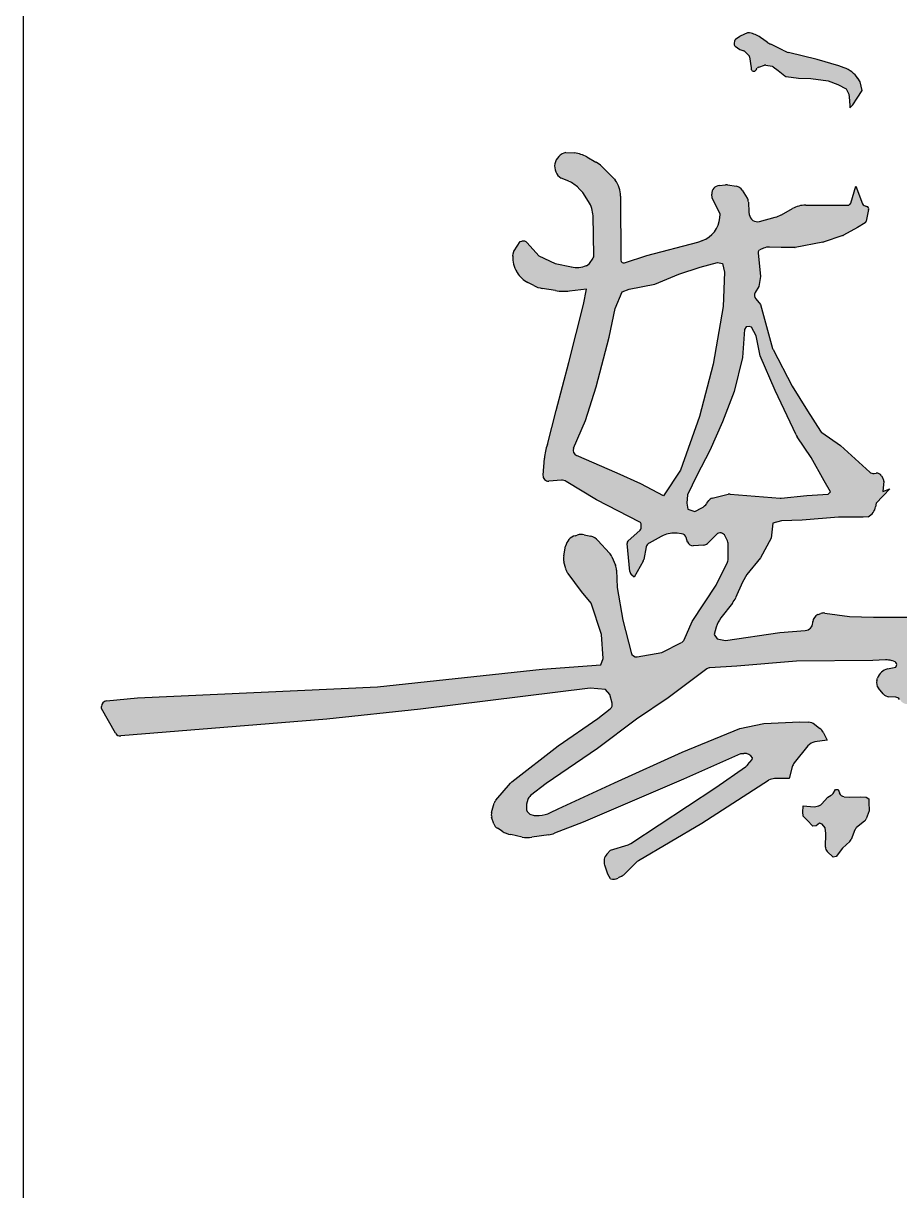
# Model space of a CAD drawing. Extents: x 1036631 to 1215829, y 649019 to 896649.
# Drawn here: x 1210803 to 1211893, y 695417 to 696868 of the extents above; entities that cross this region are included whole.
import ezdxf

# ---------------------------------------------------------------- set-up
doc = ezdxf.new("R2010")
doc.units = 0
doc.header["$LTSCALE"] = 1000
doc.header["$MEASUREMENT"] = 0
doc.layers.add('图框', color=7, linetype='Continuous')
doc.layers.add('签名', color=7, linetype='Continuous')

msp = doc.modelspace()

# ---------------------------------------------------------------- hatches: boundary and pattern name
at = {"layer": '签名'}
h = msp.add_hatch(color=4, dxfattribs=at)
h.paths.add_polyline_path([(1211782.3, 696799.3), (1211803.9, 696796.4), (1211816, 696791.8), (1211826, 696786.4), (1211829.4, 696779.7), (1211830.2, 696771.8), (1211830.6, 696764.7), (1211830.6, 696763), (1211834.4, 696766.4), (1211839.8, 696774.7), (1211846, 696784.3), (1211843.5, 696795.1), (1211840.6, 696799.5, 0.161293), (1211823.8, 696812.6), (1211816.9, 696815.1), (1211790.2, 696823), (1211754.7, 696831.7, -0.055927), (1211747.6, 696834.3), (1211732.4, 696841.9, -0.036786), (1211728.1, 696844.4), (1211719.6, 696850.4, 0.116967), (1211705, 696856.2, 0.125161), (1211703.4, 696855.9), (1211694.6, 696851.9, 0.089225), (1211693.6, 696851.2, -0.045924), (1211694.1, 696851.6), (1211688.8, 696847.9, 0.195275), (1211687.4, 696845.8), (1211686.8, 696843.1, 0.293872), (1211688.2, 696839.6), (1211693.9, 696835.5), (1211699.7, 696833.4), (1211706, 696827.2), (1211708.1, 696812.3, 0.040442), (1211708.1, 696811.7, 0.74192), (1211714.3, 696809.9), (1211716.4, 696813), (1211725.6, 696815.9), (1211734.8, 696814.3), (1211741.8, 696809.3), (1211749.8, 696802.4, 0.146226), (1211751.6, 696801.6), (1211766.8, 696799.7)])
h.paths.add_polyline_path([(1212034.5, 696430.8, -0.224051), (1212040.9, 696417.7), (1212041.2, 696388.5, 0.252735), (1212049, 696374.4), (1212056, 696369.9), (1212062.7, 696370.6, 0.405395), (1212078, 696388.7), (1212076.8, 696405.4), (1212089.7, 696409.1), (1212093.4, 696411), (1212080.9, 696417.9), (1212078.6, 696427.1), (1212079, 696443.9, 0.116113), (1212077.4, 696451.5), (1212068.9, 696469.5, 0.062977), (1212066.6, 696473.1), (1212056.8, 696485, 0.230474), (1212043.2, 696491.1), (1212030.6, 696490.8), (1212026.6, 696489.7, 0.141943), (1212018.5, 696484.9), (1212007.6, 696473.1, 0.175293), (1212003, 696462.5), (1212002.9, 696460.3), (1212004.3, 696454.3), (1212005.2, 696454.3)])
h.paths.add_polyline_path([(1212007.7, 696281.3, 0.097987), (1212006, 696287.6), (1212001.2, 696297.6, 0.115547), (1211996.4, 696303.7), (1211978.2, 696317.9), (1211957.6, 696327.8), (1211947.7, 696328), (1211938.9, 696323.2), (1211931, 696307.2), (1211937.8, 696294, 0.112428), (1211942.7, 696288.3), (1211952.9, 696280.6), (1211961.9, 696274.9, -0.190711), (1211969.2, 696264.8), (1211976.7, 696235.8, -0.218827), (1211974.1, 696221.8), (1211962.2, 696204.8), (1211966, 696199.4, 0.115033), (1211971.7, 696194.3), (1211981.8, 696188.6, 0.14431), (1211991.2, 696186.5), (1211996.2, 696186.9), (1212001.9, 696199.5, 0.064737), (1212003.2, 696203.7), (1212008.6, 696235.3, 0.042109), (1212008.8, 696238.2), (1212008.8, 696261.3)])
h.paths.add_polyline_path([(1211848.9, 695876.5, 0.133698), (1211851, 695879.4), (1211854.7, 695889.3), (1211854.3, 695900), (1211854.3, 695904.2), (1211851, 695906.1), (1211843.5, 695906.5), (1211829.8, 695906.3), (1211823.5, 695906.9, -0.296761), (1211817.7, 695911.5), (1211816.3, 695915.7), (1211813, 695915.7), (1211809.9, 695910.9, -0.111035), (1211807.7, 695908.8), (1211803.3, 695906.1), (1211795.6, 695897.6, -0.159662), (1211792, 695895.5), (1211786.5, 695894.4), (1211772.8, 695895.5), (1211772.6, 695894.8), (1211772.3, 695888.2), (1211772.9, 695882.6), (1211777.6, 695877.6), (1211784.8, 695870.4), (1211788.9, 695870.7), (1211793, 695873.8), (1211796.4, 695872.6), (1211799.9, 695868.2), (1211801.1, 695861.3), (1211800.3, 695844.2, 0.22558), (1211802.5, 695838.9), (1211810.2, 695831.8), (1211813.7, 695832.5), (1211821.5, 695842.8), (1211830.7, 695851, 0.121444), (1211832.5, 695853.7), (1211836.9, 695865.5, -0.134274), (1211839, 695868.4)])
h = msp.add_hatch(color=4, dxfattribs=at)
h.paths.add_polyline_path([(1212162.8, 696255.1, -0.231178), (1212164.4, 696257.6), (1212195.3, 696276.6), (1212225, 696292.3, -0.274551), (1212228.5, 696292.1), (1212232.5, 696289.4, -0.290357), (1212233.9, 696286.1), (1212231.2, 696267.9, -0.282713), (1212229, 696265.2), (1212222, 696262.9, 0.12974), (1212207.5, 696253.4), (1212206.7, 696251.1), (1212205.5, 696242.5, 0.07073), (1212206.3, 696233), (1212207.6, 696227.5, 0.118418), (1212214.6, 696213.2), (1212238.4, 696184.7), (1212258.3, 696161.5), (1212265.7, 696152.6, -0.191696), (1212266.5, 696150.2), (1212266, 696142.4, 0.465128), (1212269.8, 696138.8), (1212303.9, 696142.5), (1212348.2, 696152.4, 0.44834), (1212350.7, 696156.8), (1212349.5, 696160.2), (1212343.9, 696166.2), (1212340.4, 696170.4, -0.157491), (1212338.1, 696176.2), (1212337.9, 696180, -0.24693), (1212341.8, 696188.6), (1212342, 696188.8, 0.440579), (1212343.1, 696203.8), (1212331.2, 696216.4), (1212317, 696226, -0.170294), (1212312.9, 696231.4), (1212310.6, 696238.7, -0.102372), (1212310.2, 696242.8), (1212311.5, 696254.7, -0.373734), (1212321.3, 696263.8), (1212321.5, 696263.8, 0.254103), (1212329.9, 696268.7), (1212335.3, 696278), (1212336.4, 696276.6), (1212338.7, 696266.1), (1212339.3, 696263.8, 0.331647), (1212348.7, 696256.1), (1212350.3, 696256), (1212357.3, 696256, 0.263355), (1212366.1, 696261), (1212366.7, 696262), (1212368.4, 696272.1, -0.184975), (1212372.1, 696278.4), (1212376.2, 696281.6, -0.149598), (1212381.8, 696283.8), (1212399.8, 696285.1), (1212438.1, 696284.3), (1212451.7, 696280.7), (1212464.9, 696275.6), (1212475.6, 696268.8), (1212489.6, 696253.2), (1212511.7, 696230.9), (1212518.9, 696222.1), (1212520.1, 696210.1), (1212523.7, 696198.6), (1212527.7, 696157.4), (1212524.9, 696140.3), (1212510.1, 696139.1), (1212507.7, 696131.1), (1212504.5, 696120.7), (1212492.2, 696109.6), (1212483.8, 696094.4), (1212471.4, 696079.7), (1212463, 696076.9), (1212456.6, 696085.2), (1212451.8, 696088.4), (1212438.7, 696086.8), (1212437, 696078.3), (1212418.6, 696074), (1212372.3, 696070.4), (1212363.9, 696067.2), (1212372, 696044.6), (1212375.2, 696019.7), (1212385.3, 695991.2), (1212427.2, 695902.4), (1212437.4, 695881), (1212438.4, 695861.6), (1212406.8, 695848.4), (1212390.4, 695858.6), (1212369, 695908.5), (1212349.8, 695953, 0.119239), (1212340.2, 695965.8), (1212329.2, 695974.9), (1212319, 695984.1), (1212319.2, 695987.6, 0.267055), (1212304.7, 696018.2), (1212294.7, 696025.1), (1212283.4, 696044.4), (1212273.8, 696055.6), (1212272.1, 696056.8, 0.225942), (1212263.5, 696058.3), (1212245.8, 696053.4, -0.047725), (1212243.9, 696053.1), (1212163, 696046.8), (1212104.3, 696045.4), (1212096.5, 696044.2), (1212097.3, 696046.9, -0.302854), (1212106.1, 696054), (1212187.9, 696061.2), (1212246.5, 696069.8, 0.079622), (1212249.6, 696070.8), (1212259, 696075.5, 0.447831), (1212261.6, 696085.2), (1212256.1, 696093.7, 0.101957), (1212254.2, 696095.7), (1212245.7, 696101.3), (1212224, 696098.9), (1212128.4, 696090.9), (1212106, 696090.9), (1212079.4, 696086.9), (1212068.2, 696082.9), (1212060.2, 696071.6), (1212059.5, 695981.8, -0.1506), (1212053.4, 695962.7), (1212052.1, 695960.9), (1212046.5, 695950.2, -0.07539), (1212040.5, 695942), (1212030.7, 695932.3, -0.258442), (1212024.4, 695930.4), (1212020, 695931.5, -0.172364), (1212016.1, 695933.9), (1212013, 695938, -0.116492), (1212011.7, 695940.8), (1212008.8, 695955.3), (1212006.5, 696016.5, 0.257654), (1212003.1, 696022.2), (1211998.9, 696024.6), (1211998, 696033.4, 0.137932), (1211996.7, 696036.8), (1211991.6, 696043.4, -0.130882), (1211990.3, 696046.6), (1211987.9, 696064.3, 0.375873), (1211981.2, 696070.2), (1211952.1, 696070.2, 0.153785), (1211948.2, 696068.9), (1211927.4, 696054.4), (1211919.4, 696049.4, 0.298099), (1211916.2, 696042.7), (1211917.2, 696040.1), (1211958.1, 696036.7, -0.449386), (1211961.1, 696032.6), (1211960.6, 696030.2), (1211917.5, 696030.2, 0.210128), (1211912.4, 696028), (1211908.3, 696023.4), (1211906.5, 696022.7, -0.340919), (1211894.4, 696025.7), (1211892.7, 696027.8, 0.210758), (1211887.8, 696030.4), (1211879.3, 696031, -0.201903), (1211872.3, 696034.6), (1211866.3, 696041.6, -0.259318), (1211864.4, 696051.4), (1211865.3, 696054.2, -0.264412), (1211877.7, 696065.6), (1211888, 696067.9), (1211888.8, 696069.7, 0.42547), (1211887, 696074.3), (1211882.9, 696075.9, 0.080244), (1211875.6, 696076.9), (1211859.3, 696076.3), (1211764.5, 696075.2), (1211690.1, 696069.1), (1211656.7, 696066.9, 0.145884), (1211653, 696065.6), (1211604.9, 696029.6), (1211565.5, 696003.1), (1211517.1, 695966.6), (1211453.4, 695923.2), (1211433.9, 695908.2, 0.151784), (1211430.5, 695903.2), (1211428.7, 695897.7), (1211428.7, 695893.1, 0.121298), (1211429.8, 695888.4), (1211432.8, 695885), (1211438.5, 695883.5), (1211444.6, 695883.7, 0.108689), (1211458.7, 695887.1), (1211468.3, 695891.8), (1211538.2, 695923.9), (1211622.3, 695962.4), (1211693.9, 695991.5), (1211723.8, 695997.7), (1211768.6, 696000.1), (1211779.4, 695999.5, -0.148728), (1211786.8, 695996.8), (1211793.5, 695991.8, -0.11645), (1211797.6, 695987), (1211802.4, 695977.3), (1211787.2, 695975, 0.187953), (1211778.7, 695970), (1211761.7, 695948.9, 0.102525), (1211759.2, 695943.9), (1211755.2, 695929.4), (1211737.2, 695929.4, 0.144191), (1211729.8, 695927.2), (1211646.7, 695873.6), (1211568, 695827.3, 0.063491), (1211565.2, 695825.2), (1211550.7, 695810.7, -0.080592), (1211547.2, 695808.1), (1211542.6, 695805.9, -0.178905), (1211533.3, 695804.8), (1211529.8, 695810.6), (1211526, 695821.8, -0.27945), (1211528.8, 695835.6), (1211533.4, 695840.6), (1211555.1, 695847.1, 0.073381), (1211558.7, 695848.7), (1211664, 695918.4), (1211701, 695944, 0.06755), (1211703.7, 695946.5), (1211709.3, 695953.2), (1211709.6, 695955.1, 0.305341), (1211698.9, 695960.3), (1211694.7, 695960), (1211623.9, 695928.6), (1211499.4, 695875.1), (1211463.5, 695861.4, -0.052637), (1211456.6, 695859.6), (1211435.6, 695856.4, -0.090596), (1211423.4, 695856.7), (1211409.2, 695859.7, -0.085038), (1211398.5, 695863.9), (1211392.6, 695867.6, -0.181064), (1211388.2, 695873.2), (1211385.5, 695881.6, -0.147202), (1211385.5, 695887.4), (1211388.7, 695898.8, -0.109427), (1211390.8, 695902.7), (1211409.1, 695923.8, -0.048018), (1211410.6, 695925.2), (1211468, 695970.1), (1211517.5, 696003.9), (1211532.9, 696016.1, 0.298156), (1211535.3, 696023.2), (1211532.5, 696033.8), (1211527, 696040.1), (1211508.1, 696041.7), (1211297.1, 696015.8), (1211180.5, 696003.2), (1210924.5, 695982.3, -0.291644), (1210918.1, 695985.7), (1210900.6, 696016.5), (1210900.6, 696019.1, -0.383842), (1210906.6, 696025.8), (1210945.4, 696029.9), (1211243.5, 696043.3), (1211448.1, 696065.3), (1211521.3, 696070.8), (1211524.2, 696078.7), (1211522, 696108.5), (1211509.1, 696147.2), (1211497.2, 696162), (1211480.5, 696184, -0.101619), (1211477.6, 696190.1), (1211475.4, 696198.9, -0.109256), (1211475.2, 696206.3), (1211477.4, 696218.1, -0.280752), (1211489.3, 696231.2), (1211492, 696232, -0.126758), (1211500.5, 696232.3), (1211508.8, 696230.4, -0.15474), (1211517.6, 696225.3), (1211531.9, 696209.6, -0.081557), (1211534.9, 696205), (1211539.5, 696194.6, -0.093443), (1211540.9, 696188.5), (1211541.7, 696167), (1211548.7, 696126.4), (1211558.8, 696085.9, 0.390931), (1211566.5, 696080.8), (1211597.1, 696085.9), (1211621.7, 696098.6, 0.171134), (1211624.8, 696101.9), (1211634.7, 696124.5), (1211664.4, 696169.9), (1211678.5, 696198.2, 0.116513), (1211679.3, 696201.2), (1211679.3, 696221.9, 0.107138), (1211678.7, 696224.7), (1211675.9, 696230.7, 0.523435), (1211664.9, 696232.7), (1211653.7, 696221.5, -0.18265), (1211649.3, 696219.5), (1211636, 696218.7, -0.340063), (1211629.1, 696223.3), (1211627.2, 696229.1, 0.294066), (1211621.5, 696233.7), (1211616.2, 696234.2, 0.133568), (1211598.6, 696231.4), (1211596.1, 696230.3), (1211581.1, 696221.9, 0.220074), (1211577.7, 696217.3), (1211574.6, 696201.7, -0.080659), (1211573.8, 696199.6), (1211562.5, 696179.8), (1211559.8, 696182, -0.201849), (1211557.3, 696186.6), (1211553.8, 696221.6, -0.240558), (1211554.9, 696224.5), (1211570.3, 696238.1, 0.21433), (1211571.4, 696240.7), (1211571.4, 696245, 0.280337), (1211569.6, 696248), (1211516, 696275.7), (1211478.2, 696298.7, 0.156534), (1211472.2, 696300.2), (1211456.6, 696299.1, -0.46076), (1211449.4, 696306.4), (1211451.1, 696327.5, -0.064651), (1211454.8, 696344.6), (1211465.7, 696386.6), (1211481.3, 696446.5), (1211499.7, 696518.6), (1211503.3, 696537.3), (1211482.4, 696535.2, -0.064936), (1211464.8, 696535.8), (1211448.4, 696538.4, -0.080775), (1211438, 696541.9), (1211430.5, 696545.8, -0.135752), (1211417.2, 696558.2), (1211416.9, 696558.8, -0.154043), (1211411.9, 696578.7), (1211412.1, 696581.9, -0.136703), (1211413.3, 696585.3), (1211421.1, 696596.6), (1211423, 696597.1, -0.279334), (1211429.7, 696595.1), (1211444.1, 696579), (1211464.5, 696569.2), (1211484.6, 696565.2, 0.141167), (1211503.3, 696566.7), (1211507.2, 696569.5), (1211511.9, 696576.2, 0.122029), (1211512.6, 696579.4), (1211511.5, 696628.6, 0.13949), (1211506, 696646.4), (1211498.8, 696657.5), (1211493.4, 696663.2, 0.109197), (1211481.3, 696671.5), (1211471.8, 696675.3, -0.674227), (1211477.9, 696707.3), (1211488.7, 696706.8, -0.092395), (1211503.9, 696701.8), (1211515.2, 696695.4, -0.067551), (1211522.5, 696689.8), (1211538.4, 696674), (1211539.1, 696673, -0.157847), (1211545.7, 696653.1), (1211546.2, 696573.3, 0.507739), (1211550.7, 696570.1), (1211578.5, 696579.2), (1211641.8, 696595.7), (1211647.4, 696597.8, 0.285141), (1211669.2, 696626.2), (1211669.7, 696630.7), (1211659.5, 696651), (1211659.2, 696655.6, -0.404917), (1211668.5, 696666.3), (1211676.1, 696667, -0.059906), (1211678.5, 696667), (1211689.7, 696665.3, -0.217925), (1211696.8, 696660.7), (1211703.1, 696650.7, -0.127757), (1211704.6, 696645.8), (1211705.3, 696633.2), (1211705.8, 696630.2, 0.45192), (1211718.5, 696621.7), (1211737.9, 696626.9, 0.061267), (1211745.6, 696630), (1211759.5, 696637.6, -0.126968), (1211775.9, 696641.9), (1211828.5, 696641.9, 0.329734), (1211831.8, 696644.3), (1211838.3, 696665.6), (1211846.3, 696643.4, 0.229531), (1211848.4, 696641.4), (1211851.9, 696640.2, -0.382276), (1211854.1, 696636.3), (1211851.1, 696622.2, -0.203047), (1211849.6, 696620.1), (1211840.3, 696614.2), (1211822.5, 696604.4), (1211797.4, 696595.8), (1211762.5, 696589.2), (1211745.4, 696589.2), (1211730.8, 696589.7, 0.112418), (1211723.4, 696588.3), (1211718.7, 696586.3, 0.326044), (1211716.7, 696582.8), (1211719.7, 696553.4), (1211717.7, 696540.9), (1211713.1, 696533.3, 0.328096), (1211713.7, 696525.3), (1211719.7, 696518.5), (1211734.8, 696463.8, 0.053255), (1211735.3, 696462.5), (1211759.2, 696416.8), (1211778.2, 696386.2), (1211794.3, 696361.1, 0.098742), (1211796.1, 696359.2), (1211819.3, 696343.1), (1211855.4, 696310.2, 0.218816), (1211860.8, 696308.5), (1211863.4, 696308.8, -0.291918), (1211870, 696305.7), (1211871.8, 696302.8, -0.158896), (1211872.8, 696298.8), (1211871.9, 696286.2), (1211880.4, 696289.4), (1211863.5, 696271.5), (1211862.8, 696267.2, -0.240188), (1211853.6, 696254.8), (1211847.3, 696254), (1211816.5, 696254), (1211771.4, 696250.3), (1211745.6, 696249.6), (1211735.2, 696246.6), (1211733, 696228), (1211719.7, 696203.6), (1211702.7, 696182.9), (1211697.5, 696173.3), (1211688.8, 696154.1, -0.059303), (1211684.7, 696147.2), (1211670.5, 696129.1, 0.096023), (1211664.7, 696117.5), (1211662, 696108.4), (1211665.7, 696103.2), (1211676.1, 696101), (1211743.9, 696110.7), (1211775.4, 696113.4, 0.368288), (1211784.7, 696122.9), (1211784.8, 696124.4, -0.287337), (1211791.2, 696133.1), (1211794.5, 696134.5, -0.1299), (1211799.7, 696135.1), (1211830.3, 696130.9), (1211860.2, 696130.1), (1211903.7, 696130.1, -0.061275), (1211906.1, 696129.8), (1211912.5, 696128.2, -0.265952), (1211919.8, 696121.2), (1211922.3, 696112.7), (1211925.7, 696101.1, 0.385739), (1211937.4, 696093.9), (1211946.1, 696095.6, 0.134429), (1211950.9, 696098), (1211964.4, 696109.8, 0.361907), (1211966.4, 696122.7), (1211962.9, 696128.4), (1211961.8, 696138, -0.367837), (1211969.1, 696149), (1211978, 696151.5, -0.157947), (1211984.3, 696151.3), (1211986.5, 696150.5, -0.191883), (1211992.1, 696145.5), (1211994.4, 696140.8), (1211998.6, 696126.8), (1211999.1, 696121.3, 0.175535), (1212002, 696115), (1212006, 696111), (1212021.4, 696110.3, 0.100406), (1212025.4, 696110.9), (1212033.6, 696113.9, 0.271742), (1212040.1, 696121.9), (1212044.2, 696147.5), (1212056.6, 696196.3), (1212069.3, 696236.5), (1212081.5, 696265.9), (1212084.8, 696263.4), (1212085.6, 696256.8), (1212080.6, 696222), (1212071.5, 696187.2), (1212064.9, 696154.9), (1212061.6, 696132.6), (1212061.6, 696117.6, 0.280775), (1212072.1, 696118.8), (1212074.8, 696121), (1212111.3, 696127.6), (1212220.4, 696131.6, 0.384258), (1212223.7, 696134.8), (1212224.2, 696142.8, 0.192772), (1212223.4, 696145.2), (1212199.4, 696173.9), (1212182.2, 696191.2, -0.038185), (1212178.8, 696195.1), (1212168.3, 696209.4, -0.150784), (1212161.8, 696228.3), (1212161.3, 696241.9)])
h.paths.add_polyline_path([(1211672.6, 696569.6), (1211675, 696558.6), (1211673.3, 696515.8), (1211660.9, 696444.4), (1211643.7, 696379.2), (1211620.3, 696312.7), (1211599.3, 696280.7), (1211571, 696295.5), (1211541.4, 696309), (1211491, 696331, -0.411776), (1211487.4, 696339.9), (1211502, 696374.3), (1211515.6, 696416.1), (1211531.6, 696477.7), (1211539, 696513.4), (1211547.6, 696534.3), (1211556.6, 696537.4), (1211588.4, 696543.7), (1211618.2, 696556.2), (1211644.7, 696564.8), (1211666.4, 696570.6)], flags=16)
h.paths.add_polyline_path([(1211705.5, 696491.1), (1211708.5, 696490.2), (1211714.4, 696479.6), (1211719.1, 696454.6), (1211737.8, 696411.7), (1211763.9, 696356.4, 0.039662), (1211765.2, 696354), (1211782.7, 696328.4), (1211798.9, 696299.5), (1211806.9, 696285.5), (1211804, 696282.6), (1211777.2, 696281.3), (1211744.6, 696277.8), (1211681.9, 696282.9, 0.081589), (1211679.7, 696282.7), (1211659.5, 696277.7, 0.183834), (1211655.5, 696274.9), (1211653.1, 696271.4, -0.12786), (1211646.7, 696265.7), (1211637.9, 696261.3), (1211629.4, 696264.3), (1211628.3, 696271.5), (1211629.1, 696281.9), (1211640.4, 696306), (1211656.8, 696337.1), (1211672.3, 696372.5), (1211687, 696410.5), (1211697.4, 696452.8), (1211700, 696487.3), (1211701.7, 696490.7)], flags=16)
h.paths.add_polyline_path([(1212377.1, 696243.6), (1212383.3, 696249.7), (1212387.2, 696253.1, -0.191823), (1212394.3, 696255.5), (1212411.2, 696254.8), (1212422.1, 696252.8, -0.10674), (1212426.1, 696251.2), (1212446.7, 696237.1), (1212466.9, 696223, -0.07439), (1212469.1, 696221), (1212483.2, 696203, -0.129106), (1212490.1, 696187.2), (1212492.2, 696173.5, -0.195793), (1212486.2, 696148.5), (1212482.6, 696143.4), (1212477.9, 696136), (1212462.5, 696123.4), (1212454.6, 696119.2), (1212449.9, 696120.1), (1212444.8, 696128), (1212438.8, 696135), (1212437.4, 696146.7), (1212437.4, 696158.8), (1212436, 696168.6), (1212430.4, 696177), (1212424.8, 696180.7), (1212417.8, 696181.2), (1212409.4, 696188.6), (1212402.8, 696197.9), (1212396.8, 696213.8), (1212392.1, 696222.2), (1212384.7, 696231.5), (1212378.1, 696237.1), (1212376.2, 696238.9)], flags=16)
h.paths.add_polyline_path([(1212355.1, 696183.2), (1212356.6, 696184.9), (1212356.9, 696184.9), (1212369.8, 696186.1), (1212375.7, 696183.1, -0.319194), (1212377.6, 696179.7), (1212376.8, 696173.1), (1212377.5, 696172.3, 0.170609), (1212383.5, 696169.1), (1212387.4, 696168.5), (1212392.1, 696167.5, -0.270894), (1212394.6, 696165.2), (1212395.2, 696163.3), (1212394.6, 696157.9), (1212394.3, 696156.2, -0.35173), (1212391, 696153.5), (1212379.6, 696153.2), (1212368.8, 696154.5, -0.28734), (1212366, 696156.8), (1212364.9, 696159.9, 0.155831), (1212363.7, 696161.5, 0.184917), (1212361.5, 696162.5), (1212358.3, 696162.8), (1212355.1, 696167.7), (1212355.1, 696176)], flags=16)
h.paths.add_polyline_path([(1212294.7, 696098.1), (1212302.8, 696106.5), (1212310.1, 696111.3), (1212315.8, 696114.3, -0.109091), (1212320.1, 696115.4), (1212325.5, 696115.7), (1212341.3, 696113.8), (1212348.7, 696112.9, 0.069308), (1212351.5, 696113), (1212356.8, 696113.8, 0.13629), (1212361.8, 696116), (1212367.2, 696120.5, -0.117467), (1212371.5, 696122.6), (1212378.4, 696124.2, -0.049761), (1212380.5, 696124.5), (1212391.3, 696124.8, -0.063156), (1212393.9, 696124.6), (1212405.5, 696121.9), (1212406.6, 696121.5, -0.311276), (1212413.2, 696111.9), (1212413.2, 696111.3), (1212409.5, 696103.6), (1212403.1, 696095, -0.162986), (1212397.8, 696091.3), (1212394.8, 696090.4), (1212379.1, 696090), (1212372.8, 696090, 0.140475), (1212367.4, 696088.5), (1212361.1, 696084.5), (1212357.4, 696082.7), (1212352.3, 696081.6), (1212350.7, 696081.8, -0.312011), (1212342.4, 696088.9), (1212340.7, 696090.1), (1212336.9, 696088.9), (1212332.9, 696080.1), (1212330.3, 696076.5), (1212327.6, 696075, -0.174687), (1212320.8, 696073.8), (1212316.4, 696074.6), (1212310.5, 696078.2, -0.082204), (1212307.9, 696080.3), (1212305, 696083.8), (1212297.6, 696091.5), (1212294.3, 696095.2)], flags=16)
h.paths.add_polyline_path([(1212319.6, 696054.2), (1212322.1, 696055.5, 0.21493), (1212328.7, 696060.7), (1212330.7, 696064.6), (1212332.2, 696067.5), (1212334.9, 696067.5), (1212339.4, 696066.5), (1212341.3, 696063.6, 0.120194), (1212344.7, 696060.2), (1212346.1, 696059.4), (1212350.9, 696054.9), (1212356.2, 696051.4, -0.198061), (1212360.6, 696045), (1212362, 696038.2), (1212362.4, 696026.5, -0.06461), (1212362.2, 696023.9), (1212362, 696023.3, -0.302829), (1212356.6, 696018.1), (1212355.7, 696017.9, -0.052243), (1212353.6, 696017.8), (1212345.8, 696018), (1212339.6, 696018.5), (1212337, 696021.1), (1212336.1, 696023.9), (1212335.9, 696030.6, 0.37754), (1212330.8, 696038.1), (1212328.6, 696042.4), (1212327.8, 696044.3), (1212325.7, 696045.5), (1212322.7, 696046.2), (1212319.8, 696048.4), (1212319, 696052.1)], flags=16)

# ---------------------------------------------------------------- linework, layer by layer
at = {"layer": '图框', "color": 0}
msp.add_lwpolyline([(1210803.4, 689996.7), (1210803.4, 700616.4)], dxfattribs=at)
at = {"layer": '签名', "color": 4}
for p, q in [((1211694.1, 696851.6, -1699.6), (1211688.8, 696847.9, -1699.6)), ((1211703.4, 696855.9, -1699.6), (1211694.6, 696851.9, -1699.6)), ((1211706.2, 696856, -1699.6), (1211705.4, 696856.1, -1699.6)), ((1211728.1, 696844.4, -1699.6), (1211719.6, 696850.4, -1699.6)), ((1211687.4, 696845.8, -1699.6), (1211686.8, 696843.1, -1699.6)), ((1211688.2, 696839.6, -1699.6), (1211693.9, 696835.5, -1699.6)), ((1211693.9, 696835.5, -1699.6), (1211699, 696833.7, -1699.6)), ((1211747.6, 696834.3, -1699.6), (1211732.4, 696841.9, -1699.6)), ((1211700.3, 696832.9, -1699.6), (1211705.2, 696828, -1699.6)), ((1211706.2, 696826.1, -1699.6), (1211708.1, 696812.6, -1699.6)), ((1211790.2, 696823, -1699.6), (1211754.7, 696831.7, -1699.6)), ((1211816.9, 696815.1, -1699.6), (1211790.2, 696823, -1699.6)), ((1211708.1, 696812.6, -1699.6), (1211708.1, 696811.7, -1699.6)), ((1211714.3, 696809.9, -1699.6), (1211715.7, 696812, -1699.6)), ((1211717.5, 696813.4, -1699.6), (1211724.8, 696815.7, -1699.6)), ((1211726.4, 696815.8, -1699.6), (1211734, 696814.4, -1699.6)), ((1211735.4, 696813.8, -1699.6), (1211741.8, 696809.3, -1699.6)), ((1211741.8, 696809.3, -1699.6), (1211749.8, 696802.4, -1699.6)), ((1211823.8, 696812.6, -1699.6), (1211816.9, 696815.1, -1699.6)), ((1211751.6, 696801.6, -1699.6), (1211766.8, 696799.7, -1699.6)), ((1211766.8, 696799.7, -1699.6), (1211782.3, 696799.3, -1699.6)), ((1211782.3, 696799.3, -1699.6), (1211803.9, 696796.4, -1699.6)), ((1211803.9, 696796.4, -1699.6), (1211816, 696791.8, -1699.6)), ((1211816, 696791.8, -1699.6), (1211826, 696786.4, -1699.6)), ((1211843.5, 696795.1, -1699.6), (1211840.6, 696799.5, -1699.6)), ((1211846, 696784.3, -1699.6), (1211843.5, 696795.1, -1699.6)), ((1211826, 696786.4, -1699.6), (1211829.4, 696779.7, -1699.6)), ((1211829.4, 696779.7, -1699.6), (1211830.2, 696771.8, -1699.6)), ((1211839.8, 696774.7, -1699.6), (1211846, 696784.3, -1699.6)), ((1211830.2, 696771.8, -1699.6), (1211830.6, 696764.7, -1699.6)), ((1211830.6, 696763, -1699.6), (1211834.4, 696766.4, -1699.6)), ((1211830.6, 696764.7, -1699.6), (1211830.6, 696763, -1699.6)), ((1211834.4, 696766.4, -1699.6), (1211839.8, 696774.7, -1699.6)), ((1211477.9, 696707.3, -1699.6), (1211488.7, 696706.8, -1699.6)), ((1211503.9, 696701.8, -1699.6), (1211515.2, 696695.4, -1699.6)), ((1211522.5, 696689.8, -1699.6), (1211538.4, 696674, -1699.6)), ((1211481.3, 696671.5, -1699.6), (1211471.8, 696675.3, -1699.6)), ((1211498.8, 696657.5, -1699.6), (1211493.4, 696663.2, -1699.6)), ((1211538.4, 696674, -1699.6), (1211539.1, 696673, -1699.6)), ((1211668.5, 696666.3, -1699.6), (1211676.1, 696667, -1699.6)), ((1211678.5, 696667, -1699.6), (1211689.7, 696665.3, -1699.6)), ((1211696.8, 696660.7, -1699.6), (1211703.1, 696650.7, -1699.6)), ((1211831.8, 696644.3, -1699.6), (1211838.3, 696665.6, -1699.6)), ((1211838.3, 696665.6, -1699.6), (1211846.3, 696643.4, -1699.6)), ((1211506, 696646.4, -1699.6), (1211498.8, 696657.5, -1699.6)), ((1211545.7, 696653.1, -1699.6), (1211546.2, 696573.3, -1699.6)), ((1211659.5, 696651, -1699.6), (1211659.2, 696655.6, -1699.6)), ((1211669.7, 696630.7, -1699.6), (1211659.5, 696651, -1699.6)), ((1211704.6, 696645.8, -1699.6), (1211705.3, 696633.2, -1699.6)), ((1211669.2, 696626.2, -1699.6), (1211669.7, 696630.7, -1699.6)), ((1211705.3, 696633.2, -1699.6), (1211705.8, 696630.2, -1699.6)), ((1211745.6, 696630, -1699.6), (1211759.5, 696637.6, -1699.6)), ((1211775.9, 696641.9, -1699.6), (1211828.5, 696641.9, -1699.6)), ((1211848.4, 696641.4, -1699.6), (1211851.9, 696640.2, -1699.6)), ((1211854.1, 696636.3, -1699.6), (1211851.1, 696622.2, -1699.6)), ((1211512.6, 696579.4, -1699.6), (1211511.5, 696628.6, -1699.6)), ((1211718.5, 696621.7, -1699.6), (1211737.9, 696626.9, -1699.6)), ((1211849.6, 696620.1, -1699.6), (1211840.3, 696614.2, -1699.6)), ((1211822.2, 696604.3, -1699.6), (1211797.7, 696595.9, -1699.6)), ((1211840.3, 696614.2, -1699.6), (1211822.7, 696604.5, -1699.6)), ((1211413.3, 696585.3, -1699.6), (1211421.1, 696596.6, -1699.6)), ((1211421.1, 696596.6, -1699.6), (1211423, 696597.1, -1699.6)), ((1211429.7, 696595.1, -1699.6), (1211444.1, 696579, -1699.6)), ((1211578.5, 696579.2, -1699.6), (1211641.8, 696595.7, -1699.6)), ((1211641.8, 696595.7, -1699.6), (1211647.4, 696597.8, -1699.6)), ((1211723.4, 696588.3, -1699.6), (1211718.7, 696586.3, -1699.6)), ((1211745.4, 696589.2, -1699.6), (1211730.8, 696589.7, -1699.6)), ((1211762.2, 696589.2, -1699.6), (1211745.4, 696589.2, -1699.6)), ((1211797.2, 696595.8, -1699.6), (1211762.8, 696589.3, -1699.6)), ((1211411.9, 696578.7, -1699.6), (1211412.1, 696581.9, -1699.6)), ((1211444.1, 696579, -1699.6), (1211464.5, 696569.2, -1699.6)), ((1211507.2, 696569.5, -1699.6), (1211511.9, 696576.2, -1699.6)), ((1211550.7, 696570.1, -1699.6), (1211578.5, 696579.2, -1699.6)), ((1211716.7, 696582.8, -1699.6), (1211719.7, 696553.4, -1699.6)), ((1211417.2, 696558.2, -1699.6), (1211416.9, 696558.8, -1699.6)), ((1211464.5, 696569.2, -1699.6), (1211484.6, 696565.2, -1699.6)), ((1211503.3, 696566.7, -1699.6), (1211507.2, 696569.5, -1699.6)), ((1211618.2, 696556.2, -1699.6), (1211644.7, 696564.8, -1699.6)), ((1211644.7, 696564.8, -1699.6), (1211666.4, 696570.6, -1699.6)), ((1211666.4, 696570.6, -1699.6), (1211672.6, 696569.6, -1699.6)), ((1211672.6, 696569.6, -1699.6), (1211675, 696558.6, -1699.6)), ((1211675, 696558.6, -1699.6), (1211673.3, 696515.8, -1699.6)), ((1211438, 696541.9, -1699.6), (1211430.5, 696545.8, -1699.6)), ((1211556.6, 696537.4, -1699.6), (1211588.4, 696543.7, -1699.6)), ((1211588.4, 696543.7, -1699.6), (1211618.2, 696556.2, -1699.6)), ((1211719.7, 696553.4, -1699.6), (1211717.7, 696540.9, -1699.6)), ((1211464.8, 696535.8, -1699.6), (1211448.4, 696538.4, -1699.6)), ((1211503.3, 696537.3, -1699.6), (1211482.4, 696535.2, -1699.6)), ((1211499.7, 696518.6, -1699.6), (1211503.3, 696537.3, -1699.6)), ((1211539, 696513.4, -1699.6), (1211547.6, 696534.3, -1699.6)), ((1211547.6, 696534.3, -1699.6), (1211556.6, 696537.4, -1699.6)), ((1211717.7, 696540.9, -1699.6), (1211713.1, 696533.3, -1699.6)), ((1211481.3, 696446.5, -1699.6), (1211499.7, 696518.6, -1699.6)), ((1211673.3, 696515.8, -1699.6), (1211660.9, 696444.4, -1699.6)), ((1211713.7, 696525.3, -1699.6), (1211719.7, 696518.5, -1699.6)), ((1211719.7, 696518.5, -1699.6), (1211734.8, 696463.8, -1699.6)), ((1211531.6, 696477.7, -1699.6), (1211539, 696513.4, -1699.6)), ((1211700, 696487.3, -1699.6), (1211697.4, 696452.8, -1699.6)), ((1211701.7, 696490.7, -1699.6), (1211700, 696487.3, -1699.6)), ((1211705.5, 696491.1, -1699.6), (1211701.7, 696490.7, -1699.6)), ((1211708.5, 696490.2, -1699.6), (1211705.5, 696491.1, -1699.6)), ((1211714.4, 696479.6, -1699.6), (1211708.5, 696490.2, -1699.6)), ((1211515.6, 696416.1, -1699.6), (1211531.6, 696477.7, -1699.6)), ((1211719.1, 696454.6, -1699.6), (1211714.4, 696479.6, -1699.6)), ((1211735.3, 696462.5, -1699.6), (1211759.2, 696416.8, -1699.6)), ((1211465.7, 696386.6, -1699.6), (1211481.3, 696446.5, -1699.6)), ((1211660.9, 696444.4, -1699.6), (1211643.7, 696379.2, -1699.6)), ((1211697.4, 696452.8, -1699.6), (1211687, 696410.5, -1699.6)), ((1211737.8, 696411.7, -1699.6), (1211719.1, 696454.6, -1699.6)), ((1211502, 696374.3, -1699.6), (1211515.6, 696416.1, -1699.6)), ((1211759.2, 696416.8, -1699.6), (1211778.2, 696386.2, -1699.6)), ((1211687, 696410.5, -1699.6), (1211672.3, 696372.5, -1699.6)), ((1211763.9, 696356.4, -1699.6), (1211737.8, 696411.7, -1699.6)), ((1211454.8, 696344.6, -1699.6), (1211465.7, 696386.6, -1699.6)), ((1211465.7, 696386.6, -1699.6), (1211465.7, 696386.6, -1699.6)), ((1211778.2, 696386.2, -1699.6), (1211794.3, 696361.1, -1699.6)), ((1211487.4, 696339.9, -1699.6), (1211502, 696374.3, -1699.6)), ((1211643.7, 696379.2, -1699.6), (1211620.3, 696312.7, -1699.6)), ((1211672.3, 696372.5, -1699.6), (1211656.8, 696337.1, -1699.6)), ((1211796.1, 696359.2, -1699.6), (1211819.3, 696343.1, -1699.6)), ((1211782.7, 696328.4, -1699.6), (1211765.2, 696354, -1699.6)), ((1211819.3, 696343.1, -1699.6), (1211855.4, 696310.2, -1699.6)), ((1211449.4, 696306.4, -1699.6), (1211451.1, 696327.5, -1699.6)), ((1211541.4, 696309, -1699.6), (1211491, 696331, -1699.6)), ((1211656.8, 696337.1, -1699.6), (1211640.4, 696306, -1699.6)), ((1211798.9, 696299.5, -1699.6), (1211782.7, 696328.4, -1699.6)), ((1211620.3, 696312.7, -1699.6), (1211599.3, 696280.7, -1699.6)), ((1211472.2, 696300.2, -1699.6), (1211456.6, 696299.1, -1699.6)), ((1211516, 696275.7, -1699.6), (1211478.2, 696298.7, -1699.6)), ((1211571, 696295.5, -1699.6), (1211541.4, 696309, -1699.6)), ((1211640.4, 696306, -1699.6), (1211629.1, 696281.9, -1699.6)), ((1211806.9, 696285.5, -1699.6), (1211798.9, 696299.5, -1699.6)), ((1211860.8, 696308.5, -1699.6), (1211863.4, 696308.8, -1699.6)), ((1211870, 696305.7, -1699.6), (1211871.8, 696302.8, -1699.6)), ((1211872.8, 696298.8, -1699.6), (1211871.9, 696286.2, -1699.6)), ((1211599.3, 696280.7, -1699.6), (1211571, 696295.5, -1699.6)), ((1211659.5, 696277.7, -1699.6), (1211679.7, 696282.7, -1699.6)), ((1211681.9, 696282.9, -1699.6), (1211744, 696277.9, -1699.6)), ((1211777.2, 696281.3, -1699.6), (1211804, 696282.6, -1699.6)), ((1211804, 696282.6, -1699.6), (1211806.9, 696285.5, -1699.6)), ((1211880.4, 696289.4, -1699.6), (1211863.5, 696271.5, -1699.6)), ((1211871.9, 696286.2, -1699.6), (1211880.4, 696289.4, -1699.6)), ((1211569.6, 696248, -1699.6), (1211516, 696275.7, -1699.6)), ((1211629.1, 696281.9, -1699.6), (1211628.3, 696271.5, -1699.6)), ((1211628.3, 696271.5, -1699.6), (1211629.4, 696264.3, -1699.6)), ((1211653.1, 696271.4, -1699.6), (1211655.5, 696274.9, -1699.6)), ((1211745.3, 696277.9, -1699.6), (1211777.2, 696281.3, -1699.6)), ((1211863.5, 696271.5, -1699.6), (1211862.8, 696267.2, -1699.6)), ((1211629.4, 696264.3, -1699.6), (1211637.9, 696261.3, -1699.6)), ((1211637.9, 696261.3, -1699.6), (1211646.7, 696265.7, -1699.6)), ((1211816.5, 696254, -1699.6), (1211771.4, 696250.3, -1699.6)), ((1211847.3, 696254, -1699.6), (1211816.5, 696254, -1699.6)), ((1211853.6, 696254.8, -1699.6), (1211847.3, 696254, -1699.6)), ((1211571.4, 696240.7, -1699.6), (1211571.4, 696245, -1699.6)), ((1211735.2, 696246.6, -1699.6), (1211733, 696228, -1699.6)), ((1211745.6, 696249.6, -1699.6), (1211735.2, 696246.6, -1699.6)), ((1211771.4, 696250.3, -1699.6), (1211745.6, 696249.6, -1699.6)), ((1211489.3, 696231.2, -1699.6), (1211492, 696232, -1699.6)), ((1211500.5, 696232.3, -1699.6), (1211508.8, 696230.4, -1699.6)), ((1211517.6, 696225.3, -1699.6), (1211531.9, 696209.6, -1699.6)), ((1211554.9, 696224.5, -1699.6), (1211570.3, 696238.1, -1699.6)), ((1211596.1, 696230.3, -1699.6), (1211581.1, 696221.9, -1699.6)), ((1211598.6, 696231.4, -1699.6), (1211596.1, 696230.3, -1699.6)), ((1211621.5, 696233.7, -1699.6), (1211616.2, 696234.2, -1699.6)), ((1211629.1, 696223.3, -1699.6), (1211627.2, 696229.1, -1699.6)), ((1211664.9, 696232.7, -1699.6), (1211653.7, 696221.5, -1699.6)), ((1211678.7, 696224.7, -1699.6), (1211675.9, 696230.7, -1699.6)), ((1211733, 696228, -1699.6), (1211719.7, 696203.6, -1699.6)), ((1211475.2, 696206.3, -1699.6), (1211477.4, 696218.1, -1699.6)), ((1211557.3, 696186.6, -1699.6), (1211553.8, 696221.6, -1699.6)), ((1211577.7, 696217.3, -1699.6), (1211574.6, 696201.7, -1699.6)), ((1211649.3, 696219.5, -1699.6), (1211636, 696218.7, -1699.6)), ((1211679.3, 696201.2, -1699.6), (1211679.3, 696221.9, -1699.6)), ((1211477.6, 696190.1, -1699.6), (1211475.4, 696198.9, -1699.6)), ((1211534.9, 696205, -1699.6), (1211539.5, 696194.6, -1699.6)), ((1211573.8, 696199.6, -1699.6), (1211562.5, 696179.8, -1699.6)), ((1211664.4, 696169.9, -1699.6), (1211678.5, 696198.2, -1699.6)), ((1211719.7, 696203.6, -1699.6), (1211702.7, 696182.9, -1699.6)), ((1211497.2, 696162, -1699.6), (1211480.5, 696184, -1699.6)), ((1211540.9, 696188.5, -1699.6), (1211541.7, 696167, -1699.6)), ((1211562.5, 696179.8, -1699.6), (1211559.8, 696182, -1699.6)), ((1211702.7, 696182.9, -1699.6), (1211697.5, 696173.3, -1699.6)), ((1211541.7, 696167, -1699.6), (1211548.7, 696126.4, -1699.6)), ((1211634.7, 696124.5, -1699.6), (1211664.4, 696169.9, -1699.6)), ((1211697.5, 696173.3, -1699.6), (1211688.8, 696154.1, -1699.6)), ((1211509.1, 696147.2, -1699.6), (1211497.2, 696162, -1699.6)), ((1211522, 696108.5, -1699.6), (1211509.1, 696147.2, -1699.6)), ((1211684.7, 696147.2, -1699.6), (1211670.5, 696129.1, -1699.6)), ((1211548.7, 696126.4, -1699.6), (1211558.8, 696085.9, -1699.6)), ((1211624.8, 696101.9, -1699.6), (1211634.7, 696124.5, -1699.6)), ((1211784.7, 696122.9, -1699.6), (1211784.8, 696124.4, -1699.6)), ((1211791.2, 696133.1, -1699.6), (1211794.5, 696134.5, -1699.6)), ((1211799.7, 696135.1, -1699.6), (1211830.3, 696130.9, -1699.6)), ((1211830.3, 696130.9, -1699.6), (1211860.2, 696130.1, -1699.6)), ((1211860.2, 696130.1, -1699.6), (1211903.7, 696130.1, -1699.6)), ((1211524.2, 696078.7, -1699.6), (1211522, 696108.5, -1699.6)), ((1211664.7, 696117.5, -1699.6), (1211662, 696108.4, -1699.6)), ((1211676.1, 696101, -1699.6), (1211743.9, 696110.7, -1699.6)), ((1211743.9, 696110.7, -1699.6), (1211775.4, 696113.4, -1699.6)), ((1211597.1, 696085.9, -1699.6), (1211621.7, 696098.6, -1699.6)), ((1211662, 696108.4, -1699.6), (1211665.7, 696103.2, -1699.6)), ((1211665.7, 696103.2, -1699.6), (1211676.1, 696101, -1699.6)), ((1211566.5, 696080.8, -1699.6), (1211597.1, 696085.9, -1699.6)), ((1211243.5, 696043.3, -1699.6), (1211448.1, 696065.3, -1699.6)), ((1211448.1, 696065.3, -1699.6), (1211521.3, 696070.8, -1699.6)), ((1211521.3, 696070.8, -1699.6), (1211524.2, 696078.7, -1699.6)), ((1211653, 696065.6, -1699.6), (1211604.9, 696029.6, -1699.6)), ((1211690.1, 696069.1, -1699.6), (1211656.7, 696066.9, -1699.6)), ((1211764.5, 696075.2, -1699.6), (1211690.1, 696069.1, -1699.6)), ((1211859.3, 696076.3, -1699.6), (1211764.5, 696075.2, -1699.6)), ((1211874.9, 696076.9, -1699.6), (1211859.3, 696076.3, -1699.6)), ((1211877.7, 696065.6, -1699.6), (1211888, 696067.9, -1699.6)), ((1211887, 696074.3, -1699.6), (1211882.9, 696075.9, -1699.6)), ((1211888, 696067.9, -1699.6), (1211888.8, 696069.7, -1699.6)), ((1211864.4, 696051.4, -1699.6), (1211865.3, 696054.2, -1699.6)), ((1210945.4, 696029.9, -1699.6), (1211243.5, 696043.3, -1699.6)), ((1211508.1, 696041.7, -1699.6), (1211297.1, 696015.8, -1699.6)), ((1211527, 696040.1, -1699.6), (1211508.1, 696041.7, -1699.6)), ((1211532.5, 696033.8, -1699.6), (1211527, 696040.1, -1699.6)), ((1211872.3, 696034.6, -1699.6), (1211866.3, 696041.6, -1699.6)), ((1210906.6, 696025.8, -1699.6), (1210945.4, 696029.9, -1699.6)), ((1211535.3, 696023.2, -1699.6), (1211532.5, 696033.8, -1699.6)), ((1211604.9, 696029.6, -1699.6), (1211565.5, 696003.1, -1699.6)), ((1211887.8, 696030.4, -1699.6), (1211879.3, 696031, -1699.6)), ((1210900.6, 696016.5, -1699.6), (1210900.6, 696019.1, -1699.6)), ((1210918.1, 695985.7, -1699.6), (1210900.6, 696016.5, -1699.6)), ((1211297.1, 696015.8, -1699.6), (1211180.5, 696003.2, -1699.6)), ((1211517.5, 696003.9, -1699.6), (1211532.9, 696016.1, -1699.6)), ((1211180.5, 696003.2, -1699.6), (1210924.5, 695982.3, -1699.6)), ((1211468, 695970.1, -1699.6), (1211517.5, 696003.9, -1699.6)), ((1211565.5, 696003.1, -1699.6), (1211517.1, 695966.6, -1699.6)), ((1211693.9, 695991.5, -1699.6), (1211723.8, 695997.7, -1699.6)), ((1211723.8, 695997.7, -1699.6), (1211768.6, 696000.1, -1699.6)), ((1211768.6, 696000.1, -1699.6), (1211779.4, 695999.5, -1699.6)), ((1211786.8, 695996.8, -1699.6), (1211793.5, 695991.8, -1699.6)), ((1211622.3, 695962.4, -1699.6), (1211693.9, 695991.5, -1699.6)), ((1211797.6, 695987, -1699.6), (1211802.4, 695977.3, -1699.6)), ((1211410.6, 695925.2, -1699.6), (1211468, 695970.1, -1699.6)), ((1211517.1, 695966.6, -1699.6), (1211453.4, 695923.2, -1699.6)), ((1211778.7, 695970, -1699.6), (1211761.7, 695948.9, -1699.6)), ((1211802.4, 695977.3, -1699.6), (1211787.2, 695975, -1699.6)), ((1211538.2, 695923.9, -1699.6), (1211622.3, 695962.4, -1699.6)), ((1211694.7, 695960, -1699.6), (1211623.9, 695928.6, -1699.6)), ((1211698.9, 695960.3, -1699.6), (1211694.7, 695960, -1699.6)), ((1211703.7, 695946.5, -1699.6), (1211709.3, 695953.2, -1699.6)), ((1211709.3, 695953.2, -1699.6), (1211709.6, 695955.1, -1699.6)), ((1211664, 695918.4, -1699.6), (1211701, 695944, -1699.6)), ((1211759.2, 695943.9, -1699.6), (1211755.2, 695929.4, -1699.6)), ((1211390.8, 695902.7, -1699.6), (1211409.1, 695923.8, -1699.6)), ((1211453.4, 695923.2, -1699.6), (1211433.9, 695908.2, -1699.6)), ((1211468.3, 695891.8, -1699.6), (1211538.2, 695923.9, -1699.6)), ((1211623.9, 695928.6, -1699.6), (1211499.4, 695875.1, -1699.6)), ((1211729.8, 695927.2, -1699.6), (1211646.7, 695873.6, -1699.6)), ((1211755.2, 695929.4, -1699.6), (1211737.2, 695929.4, -1699.6)), ((1211558.7, 695848.7, -1699.6), (1211664, 695918.4, -1699.6)), ((1211795.6, 695897.6, -1699.6), (1211803.3, 695906.1, -1699.6)), ((1211803.3, 695906.1, -1699.6), (1211807.7, 695908.8, -1699.6)), ((1211809.9, 695910.9, -1699.6), (1211813, 695915.7, -1699.6)), ((1211813, 695915.7, -1699.6), (1211816.3, 695915.7, -1699.6)), ((1211816.3, 695915.7, -1699.6), (1211817.7, 695911.5, -1699.6)), ((1211823.5, 695906.9, -1699.6), (1211829.8, 695906.3, -1699.6)), ((1211829.8, 695906.3, -1699.6), (1211843.5, 695906.5, -1699.6)), ((1211843.5, 695906.5, -1699.6), (1211851, 695906.1, -1699.6)), ((1211851, 695906.1, -1699.6), (1211854.3, 695904.2, -1699.6)), ((1211385.5, 695887.4, -1699.6), (1211388.7, 695898.8, -1699.6)), ((1211430.5, 695903.2, -1699.6), (1211428.7, 695897.7, -1699.6)), ((1211428.7, 695897.7, -1699.6), (1211428.7, 695893.1, -1699.6)), ((1211458.7, 695887.1, -1699.6), (1211468.3, 695891.8, -1699.6)), ((1211772.3, 695888.2, -1699.6), (1211772.6, 695894.8, -1699.6)), ((1211772.6, 695894.8, -1699.6), (1211772.8, 695895.5, -1699.6)), ((1211772.8, 695895.5, -1699.6), (1211786.5, 695894.4, -1699.6)), ((1211786.5, 695894.4, -1699.6), (1211792, 695895.5, -1699.6)), ((1211854.3, 695904.2, -1699.6), (1211854.3, 695900, -1699.6)), ((1211854.3, 695900, -1699.6), (1211854.7, 695889.3, -1699.6)), ((1211388.2, 695873.2, -1699.6), (1211385.5, 695881.6, -1699.6)), ((1211429.8, 695888.4, -1699.6), (1211432.8, 695885, -1699.6)), ((1211432.8, 695885, -1699.6), (1211438.5, 695883.5, -1699.6)), ((1211438.5, 695883.5, -1699.6), (1211444.6, 695883.7, -1699.6)), ((1211772.9, 695882.6, -1699.6), (1211772.3, 695888.2, -1699.6)), ((1211777.6, 695877.6, -1699.6), (1211772.9, 695882.6, -1699.6)), ((1211784.8, 695870.4, -1699.6), (1211777.6, 695877.6, -1699.6)), ((1211848.9, 695876.5, -1699.6), (1211839, 695868.4, -1699.6)), ((1211854.7, 695889.3, -1699.6), (1211851, 695879.4, -1699.6)), ((1211398.5, 695863.9, -1699.6), (1211392.6, 695867.6, -1699.6)), ((1211499.4, 695875.1, -1699.6), (1211463.5, 695861.4, -1699.6)), ((1211646.7, 695873.6, -1699.6), (1211568, 695827.3, -1699.6)), ((1211788.9, 695870.7, -1699.6), (1211784.8, 695870.4, -1699.6)), ((1211793, 695873.8, -1699.6), (1211788.9, 695870.7, -1699.6)), ((1211796.4, 695872.6, -1699.6), (1211793, 695873.8, -1699.6)), ((1211799.9, 695868.2, -1699.6), (1211796.4, 695872.6, -1699.6)), ((1211801.1, 695861.3, -1699.6), (1211799.9, 695868.2, -1699.6)), ((1211836.9, 695865.5, -1699.6), (1211832.5, 695853.7, -1699.6)), ((1211423.4, 695856.7, -1699.6), (1211409.2, 695859.7, -1699.6)), ((1211456.6, 695859.6, -1699.6), (1211435.6, 695856.4, -1699.6)), ((1211800.3, 695844.2, -1699.6), (1211801.1, 695861.3, -1699.6)), ((1211830.7, 695851, -1699.6), (1211821.5, 695842.8, -1699.6)), ((1211528.8, 695835.6, -1699.6), (1211533.4, 695840.6, -1699.6)), ((1211533.4, 695840.6, -1699.6), (1211555.1, 695847.1, -1699.6)), ((1211810.2, 695831.8, -1699.6), (1211802.5, 695838.9, -1699.6)), ((1211821.5, 695842.8, -1699.6), (1211813.7, 695832.5, -1699.6)), ((1211529.8, 695810.6, -1699.6), (1211526, 695821.8, -1699.6)), ((1211565.2, 695825.2, -1699.6), (1211550.7, 695810.7, -1699.6)), ((1211813.7, 695832.5, -1699.6), (1211810.2, 695831.8, -1699.6)), ((1211533.3, 695804.8, -1699.6), (1211529.8, 695810.6, -1699.6)), ((1211547.2, 695808.1, -1699.6), (1211542.6, 695805.9, -1699.6))]:
    msp.add_line(p, q, dxfattribs=at)
for centre, radius, start, end in [((1211696, 696848.8, -1699.6), 3.4, 114.6051, 124.4824), ((1211704.8, 696852.8, -1699.6), 3.4, 79.7053, 114.6051), ((1211700.1, 696822.5, -1699.6), 34, 55.0311, 79.7053), ((1211690.2, 696842.4, -1699.6), 3.4, 168.68, 234.1864), ((1211690.7, 696845.1, -1699.6), 3.4, 124.4824, 168.68), ((1211697.9, 696830.5, -1699.6), 3.4, 45.026, 70.3616), ((1211747.6, 696872.3, -1699.6), 34, 235.0311, 243.458), ((1211762.8, 696864.7, -1699.6), 34, 243.458, 256.2621), ((1211702.8, 696825.6, -1699.6), 3.4, 8.1401, 45.026), ((1211711.5, 696811.7, -1699.6), 3.4, 180, 326.2905), ((1211718.6, 696810.1, -1699.6), 3.4, 107.63, 146.2905), ((1211725.8, 696812.4, -1699.6), 3.4, 79.7053, 107.63), ((1211733.4, 696811.1, -1699.6), 3.4, 54.8009, 79.7053), ((1211812.3, 696780.6, -1699.6), 34, 33.7126, 70.3627), ((1211752, 696805, -1699.6), 3.4, 229.4252, 262.702), ((1211481.3, 696690.1, -1699.6), 17.5, 101.2663, 237.2219), ((1211483, 696663.5, -1699.6), 43.6, 61.4118, 82.5272), ((1211498.5, 696665.8, -1699.6), 34, 45.0225, 60.4805), ((1211468.7, 696639.9, -1699.6), 34, 43.2867, 68.2141), ((1211511.7, 696652.9, -1699.6), 34, 0.3955, 36.2753), ((1211669.4, 696656.2, -1699.6), 10.2, 95.1898, 183.3653), ((1211677, 696656.9, -1699.6), 10.2, 81.4768, 95.1898), ((1211688.2, 696655.2, -1699.6), 10.2, 32.301, 81.4768), ((1211477.5, 696627.9, -1699.6), 34, 1.2463, 33.0102), ((1211694.5, 696645.3, -1699.6), 10.2, 3.1789, 32.301), ((1211775.9, 696607.9, -1699.6), 34, 90, 118.944), ((1211828.5, 696645.3, -1699.6), 3.4, 270, 342.9966), ((1211849.5, 696644.6, -1699.6), 3.4, 199.8696, 251.5786), ((1211850.8, 696637, -1699.6), 3.4, 347.896, 71.5786), ((1211635.4, 696629.6, -1699.6), 34, 290.6227, 354.2828), ((1211715.9, 696631.5, -1699.6), 10.2, 187.6436, 284.9202), ((1211729.1, 696659.7, -1699.6), 34, 284.9202, 298.944), ((1211847.8, 696622.9, -1699.6), 3.4, 301.9852, 347.896), ((1211821.1, 696607.5, -1699.6), 3.4, 288.8723, 299.0355), ((1211424.7, 696590.5, -1699.6), 6.8, 41.9002, 104.3276), ((1211730.2, 696572.8, -1699.6), 17, 87.9562, 113.6129), ((1211762.2, 696592.6, -1699.6), 3.4, 270, 280.6767), ((1211796.6, 696599.1, -1699.6), 3.4, 280.6767, 288.8723), ((1211445.8, 696576.6, -1699.6), 34, 176.4209, 211.4496), ((1211418.9, 696581.5, -1699.6), 6.8, 145.2838, 176.4209), ((1211505.8, 696579.3, -1699.6), 6.8, 333.417, 1.2463), ((1211549.6, 696573.4, -1699.6), 3.4, 180.3955, 288.0702), ((1211720, 696583.2, -1699.6), 3.4, 113.6129, 185.8458), ((1211446.2, 696575.9, -1699.6), 34, 211.4496, 242.3725), ((1211491.2, 696598.5, -1699.6), 34, 258.6987, 290.8395), ((1211453.8, 696572, -1699.6), 34, 242.3725, 260.8447), ((1211475.7, 696602.9, -1699.6), 68, 260.8447, 275.7061), ((1211718.9, 696529.8, -1699.6), 6.8, 148.5504, 221.2082), ((1211741.3, 696465.6, -1699.6), 6.8, 195.4221, 207.6157), ((1211779.2, 696363.6, -1699.6), 17, 205.2508, 214.336), ((1211800, 696364.7, -1699.6), 6.8, 212.6397, 235.1966), ((1211518.9, 696321.9, -1699.6), 68, 160.4834, 175.2797), ((1211493.7, 696337.2, -1699.6), 6.8, 156.9951, 246.5179), ((1211456.1, 696305.8, -1699.6), 6.8, 175.2797, 274.2331), ((1211472.9, 696290, -1699.6), 10.2, 58.647, 94.2331), ((1211860, 696315.3, -1699.6), 6.8, 227.7487, 277.1195), ((1211864.3, 696302.1, -1699.6), 6.8, 32.0256, 97.1195), ((1211866.1, 696299.2, -1699.6), 6.8, 355.9112, 32.0256), ((1211681.3, 696276.1, -1699.6), 6.8, 85.3682, 104.0257), ((1211639.1, 696280.9, -1699.6), 17, 296.5471, 325.6922), ((1211661.1, 696271.1, -1699.6), 6.8, 104.0257, 145.6922), ((1211744.5, 696284.6, -1699.6), 6.8, 265.3682, 276.0911), ((1211846, 696270, -1699.6), 17, 296.5086, 350.5323), ((1211568, 696245, -1699.6), 3.4, 0, 62.6406), ((1211568, 696240.7, -1699.6), 3.4, 311.6112, 0), ((1211494.1, 696214.9, -1699.6), 17, 106.3774, 169.1061), ((1211496.8, 696215.7, -1699.6), 17, 77.4807, 106.3774), ((1211505.1, 696213.8, -1699.6), 17, 42.2961, 77.4807), ((1211557.2, 696221.9, -1699.6), 3.4, 131.6112, 185.7151), ((1211612.7, 696200.4, -1699.6), 34, 83.9957, 114.427), ((1211620.8, 696226.9, -1699.6), 6.8, 18.4484, 83.9957), ((1211669.7, 696227.9, -1699.6), 6.8, 24.4609, 134.9775), ((1211672.5, 696221.9, -1699.6), 6.8, 0, 24.4609), ((1211584.4, 696215.9, -1699.6), 6.8, 119.0355, 168.6814), ((1211635.6, 696225.5, -1699.6), 6.8, 198.4484, 273.5735), ((1211648.9, 696226.3, -1699.6), 6.8, 273.5735, 314.9775), ((1211491.8, 696203, -1699.6), 17, 169.1061, 194.0468), ((1211519.4, 696198.1, -1699.6), 17, 23.6459, 42.2961), ((1211567.9, 696203, -1699.6), 6.8, 330.2358, 348.6814), ((1211672.5, 696201.2, -1699.6), 6.8, 333.417, 0), ((1211494, 696194.3, -1699.6), 17, 194.0468, 217.2565), ((1211523.9, 696187.8, -1699.6), 17, 2.2924, 23.6459), ((1211564, 696187.3, -1699.6), 6.8, 185.7151, 231.3621), ((1211657.9, 696168.1, -1699.6), 34, 322.1032, 335.6786), ((1211697.3, 696108.2, -1699.6), 34, 142.1032, 164.0427), ((1211794.9, 696123.6, -1699.6), 10.2, 111.7859, 175.9112), ((1211798.3, 696125, -1699.6), 10.2, 82.1808, 111.7859), ((1211774.5, 696123.6, -1699.6), 10.2, 275.0385, 355.9112), ((1211618.6, 696104.7, -1699.6), 6.8, 297.3892, 336.2339), ((1211565.4, 696087.5, -1699.6), 6.8, 194.0468, 279.455), ((1211657.1, 696060.2, -1699.6), 6.8, 93.6301, 126.83), ((1211881.5, 696049, -1699.6), 17, 102.8652, 162.1082), ((1211876.1, 696053.7, -1699.6), 23.2, 72.865, 92.913), ((1211885.7, 696071.1, -1699.6), 3.4, 336.0208, 68.2141), ((1211874.1, 696048.2, -1699.6), 10.2, 162.1082, 220.2585), ((1210907.4, 696019.1, -1699.6), 6.8, 96.0043, 180), ((1211528.7, 696021.4, -1699.6), 6.8, 308.3456, 14.7546), ((1211880.1, 696041.2, -1699.6), 10.2, 220.2585, 265.9176), ((1211887.3, 696023.6, -1699.6), 6.8, 38.312, 85.9176), ((1211778.7, 695985.9, -1699.6), 13.6, 53.1517, 86.9896), ((1210924, 695989.1, -1699.6), 6.8, 209.6238, 274.6597), ((1211785.4, 695980.9, -1699.6), 13.6, 26.583, 53.1517), ((1211789.3, 695961.5, -1699.6), 13.6, 98.7394, 141.3183), ((1211700.4, 695949.8, -1699.6), 10.7, 29.8932, 97.8116), ((1211772.3, 695940.4, -1699.6), 13.6, 141.3183, 164.7335), ((1211693.3, 695955.2, -1699.6), 13.6, 304.7349, 320.1927), ((1211416.8, 695917.1, -1699.6), 10.2, 128.067, 139.0634), ((1211737.2, 695915.8, -1699.6), 13.6, 90, 122.8199), ((1211440.2, 695900.1, -1699.6), 10.2, 127.6453, 162.1681), ((1211804.2, 695914.6, -1699.6), 6.8, 301.8073, 327.151), ((1211824.1, 695913.7, -1699.6), 6.8, 198.4484, 264.5639), ((1211398.5, 695896, -1699.6), 10.2, 139.0634, 164.0427), ((1211438.9, 695893.1, -1699.6), 10.2, 180, 207.6644), ((1211790.6, 695902.1, -1699.6), 6.8, 281.5833, 317.8689), ((1211395.3, 695884.6, -1699.6), 10.2, 164.0427, 197.5385), ((1211443.8, 695917.6, -1699.6), 34, 271.3009, 296.1132), ((1211844.7, 695881.8, -1699.6), 6.8, 309.0719, 339.5325), ((1211397.9, 695876.3, -1699.6), 10.2, 197.5385, 238.5904), ((1211416.2, 695893, -1699.6), 34, 238.5904, 258.033), ((1211843.2, 695863.1, -1699.6), 6.8, 129.0719, 159.6622), ((1211430.4, 695890, -1699.6), 34, 258.033, 278.7394), ((1211451.4, 695893.2, -1699.6), 34, 278.7394, 290.7919), ((1211551.2, 695860.1, -1699.6), 13.6, 286.6869, 303.4745), ((1211826.1, 695856.1, -1699.6), 6.8, 311.9649, 339.6622), ((1211538.8, 695826.3, -1699.6), 13.6, 137.0987, 199.5508), ((1211807.1, 695843.9, -1699.6), 6.8, 177.0367, 227.8848), ((1211574.9, 695815.6, -1699.6), 13.6, 120.4459, 134.9775), ((1211536.6, 695818, -1699.6), 13.6, 255.9743, 296.5471), ((1211541.1, 695820.3, -1699.6), 13.6, 296.5471, 314.9775)]:
    msp.add_arc(centre, radius, start, end, dxfattribs=at)

doc.saveas('drawing.dxf')
